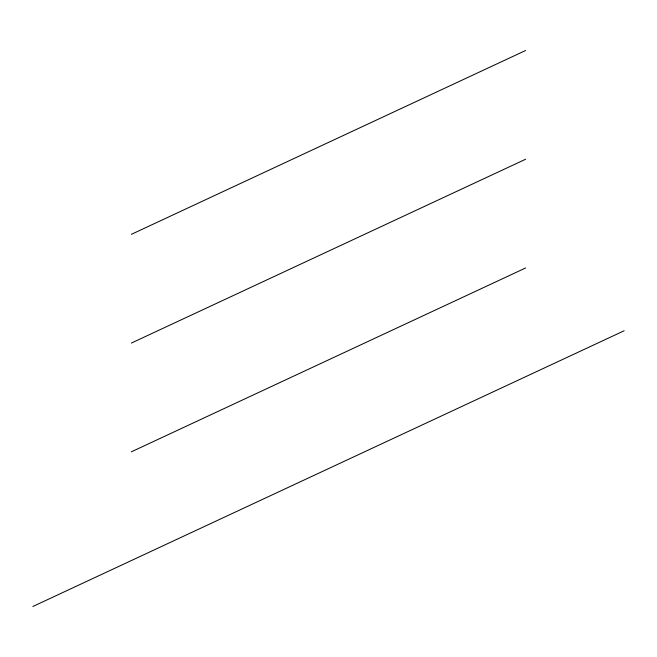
<?xml version="1.0" encoding="UTF-8"?>
<svg xmlns="http://www.w3.org/2000/svg" width="657" height="657" viewBox="0 0 657 657"><rect width="100%" height="100%" fill="white"/><g stroke="black" fill="none" stroke-linecap="round" stroke-linejoin="round"><path stroke-width="0.99" d="M131.4 234.327L525.6 50.507M131.4 343.061L525.6 159.249M131.4 451.802L525.6 267.982M32.85 606.493L624.15 330.767"/></g></svg>
